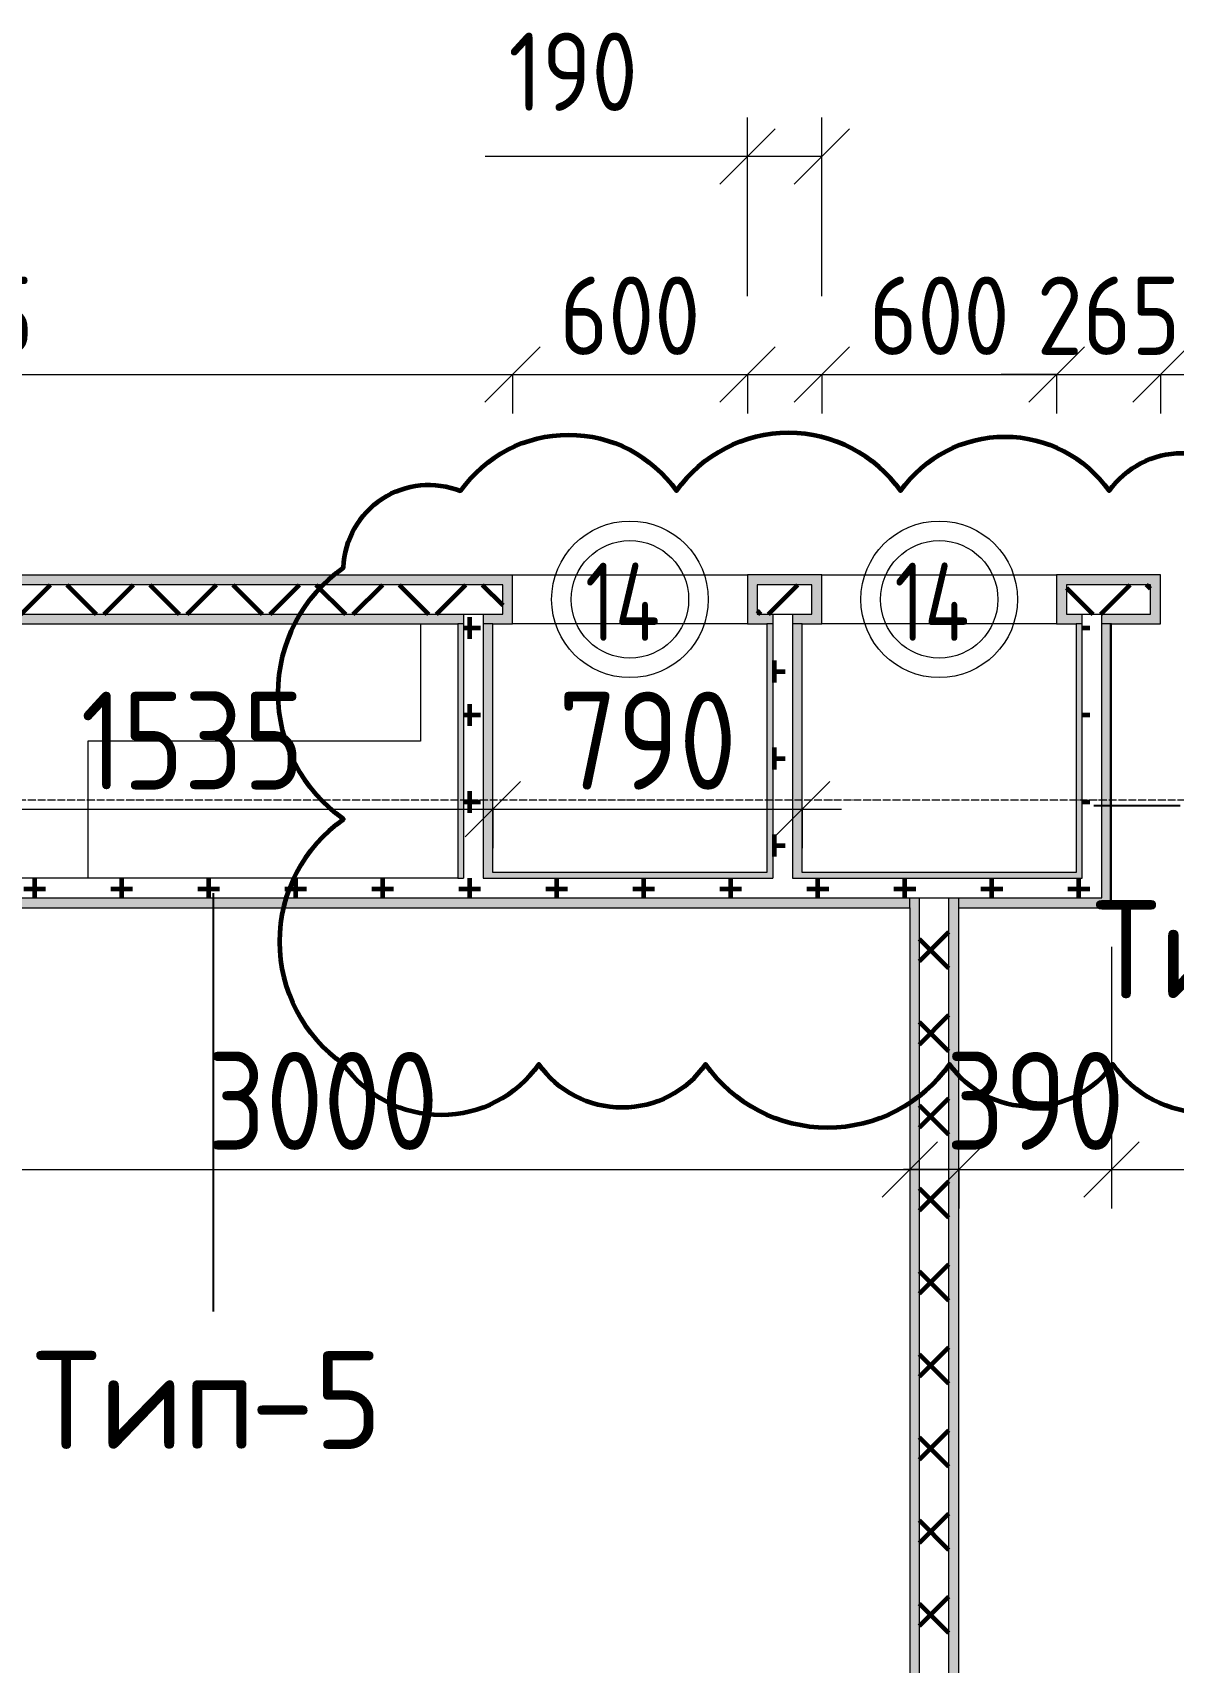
# Model space of a CAD drawing. Header units: millimetres. Extents: x -60946 to 138510, y -262288 to 24501.
# Drawn here: x 28369 to 31283, y -153795 to -149633 of the extents above; entities that cross this region are included whole.
import ezdxf

# ---------------------------------------------------------------- set-up
doc = ezdxf.new("R2010")
doc.units = ezdxf.units.MM
doc.linetypes.add('ADSK_Линия сетки', pattern=[25, 20, -2.5, 0, -2.5])
for name, color, linetype, lineweight in [('2)Тип-2', 3, 'Continuous', 60), ('2)Тип-5', 1, 'Continuous', 60), ('Марки дверей', 7, 'Continuous', 20), ('Оси', 7, 'Continuous', 9), ('Перекрытие', 7, 'Continuous', 18), ('Размеры', 7, 'Continuous', 9), ('Стены внутренние', 7, 'Continuous', 18), ('Стены штриховка', 7, 'Continuous', 9)]:
    doc.layers.add(name, color=color, linetype=linetype, lineweight=lineweight)
doc.styles.add('GOST Common_2', font='', dxfattribs={"width": 0.9, "height": 250})
doc.styles.add('GOST Common_3', font='', dxfattribs={"width": 0.9, "height": 200})
doc.styles.add('GOST Common_4', font='', dxfattribs={"height": 250})
doc.styles.add('GOST Common_B', font='', dxfattribs={"width": 0.8, "height": 200})
doc.styles.get('GOST Common_2').set_extended_font_data('GOST Common')
doc.styles.get('GOST Common_3').set_extended_font_data('GOST Common')
doc.styles.get('GOST Common_4').set_extended_font_data('GOST Common')
doc.styles.get('GOST Common_B').set_extended_font_data('GOST Common', bold=True)
doc.dimstyles.new('ADSK_Основной_2_0', dxfattribs={"dimscale": 304.8, "dimtxt": 201.142999, "dimasz": 0.463911, "dimexe": 0.328084, "dimexo": 0.328084, "dimgap": 0.164042, "dimtad": 1, "dimdec": 3, "dimrnd": 0.001, "dimdsep": 46, "dimtxsty": 'GOST Common_3', "dimblk1": 'OBLIQUE', "dimblk2": 'OBLIQUE', "dimsah": 1, "dimcen": 0.09, "dimdle": 0.328084, "dimazin": 2, "dimtfac": 1, "dimtdec": 4, "dimtix": 1, "dimtmove": 0, "dimatfit": 3, "dimfxl": 1, "dimtvp": 1, "dimtolj": 1, "dimtzin": 0, "dimlwd": 20, "dimlwe": 20, "dimarcsym": 2})
doc.dimstyles.new('ADSK_Основной_2_0_2', dxfattribs={"dimscale": 304.8, "dimtxt": 201.142999, "dimasz": 0.463911, "dimexe": 0.328084, "dimexo": 0.328084, "dimgap": 0.164042, "dimtad": 1, "dimdec": 3, "dimrnd": 0.001, "dimdsep": 46, "dimtxsty": 'GOST Common_3', "dimblk1": 'OBLIQUE', "dimblk2": 'OBLIQUE', "dimsah": 1, "dimcen": 0.09, "dimdle": 0.328084, "dimazin": 2, "dimtfac": 1, "dimtdec": 4, "dimtix": 1, "dimtmove": 0, "dimatfit": 3, "dimfxl": 1, "dimtvp": 1, "dimtolj": 1, "dimtzin": 0, "dimlwd": 20, "dimlwe": 20, "dimarcsym": 2})
doc.dimstyles.new('ADSK_Основной_2_0_3', dxfattribs={"dimscale": 304.8, "dimtxt": 201.142999, "dimasz": 0.463911, "dimexe": 0.328084, "dimexo": 0.328084, "dimgap": 0.164042, "dimtad": 1, "dimdec": 3, "dimrnd": 0.001, "dimdsep": 46, "dimtxsty": 'GOST Common_2', "dimblk1": 'OBLIQUE', "dimblk2": 'OBLIQUE', "dimsah": 1, "dimcen": 0.09, "dimdle": 0.328084, "dimazin": 2, "dimtfac": 1, "dimtdec": 4, "dimtix": 1, "dimtmove": 0, "dimatfit": 3, "dimfxl": 1, "dimtvp": 1, "dimtolj": 1, "dimtzin": 0, "dimlwd": 20, "dimlwe": 20, "dimarcsym": 2})
pattern_1 = [(0, (9.36, -150597.75), (111.125, 111.125), [55.562, -166.687]), (90, (37.14, -150625.53), (-111.125, 111.125), [55.562, -166.687])]
pattern_2 = [(45, (9.36, -150597.75), (-106.066, 106.066), []), (135, (9.36, -150597.75), (-106.066, -106.066), [])]

# ---------------------------------------------------------------- blocks, each defined once
blk = doc.blocks.new('_Oblique')
at = {"color": 0, "linetype": 'ByBlock', "lineweight": -2}
blk.add_line((-0.5, -0.5), (0.5, 0.5), dxfattribs=at)
blk = doc.blocks.new('*D5670')
at = {"layer": 'Defpoints', "color": 0, "transparency": 16777216}
for p in [(26659.4, -150406), (29594.4, -150406), (29594.4, -150505.9)]:
    blk.add_point(p, dxfattribs=at)
at = {"layer": 'Размеры', "color": 0, "lineweight": 20, "transparency": 16777216}
for p, q in [((26559.4, -150505.9), (29694.4, -150505.9)), ((26659.4, -150506), (26659.4, -150605.9)), ((29594.4, -150506), (29594.4, -150605.9))]:
    blk.add_line(p, q, dxfattribs=at)
at = {"layer": 'Размеры', "color": 0, "lineweight": 20, "transparency": 16777216, "xscale": 141.4, "yscale": 141.4, "zscale": 141.4, "rotation": 180}
blk.add_blockref('_Oblique', (26659.4, -150505.9), dxfattribs=at)
at = {"layer": 'Размеры', "color": 0, "lineweight": 20, "transparency": 16777216, "xscale": 141.4, "yscale": 141.4, "zscale": 141.4}
blk.add_blockref('_Oblique', (29594.4, -150505.9), dxfattribs=at)
at = {"layer": 'Размеры', "color": 0, "lineweight": 9, "transparency": 16777216, "insert": (28126.9, -150355.9), "char_height": 200, "width": 605.475, "attachment_point": 5, "style": 'GOST Common_3'}
blk.add_mtext('\\A1;2935', dxfattribs=at)
blk = doc.blocks.new('*D5671')
at = {"layer": 'Defpoints', "color": 0, "transparency": 16777216}
for p in [(29594.4, -150406), (30194.4, -150406), (30194.4, -150505.9)]:
    blk.add_point(p, dxfattribs=at)
at = {"layer": 'Размеры', "color": 0, "lineweight": 20, "transparency": 16777216}
for p, q in [((29494.4, -150505.9), (30294.4, -150505.9)), ((29594.4, -150506), (29594.4, -150605.9)), ((30194.4, -150506), (30194.4, -150605.9))]:
    blk.add_line(p, q, dxfattribs=at)
at = {"layer": 'Размеры', "color": 0, "lineweight": 20, "transparency": 16777216, "xscale": 141.4, "yscale": 141.4, "zscale": 141.4, "rotation": 180}
blk.add_blockref('_Oblique', (29594.4, -150505.9), dxfattribs=at)
at = {"layer": 'Размеры', "color": 0, "lineweight": 20, "transparency": 16777216, "xscale": 141.4, "yscale": 141.4, "zscale": 141.4}
blk.add_blockref('_Oblique', (30194.4, -150505.9), dxfattribs=at)
at = {"layer": 'Размеры', "color": 0, "lineweight": 9, "transparency": 16777216, "insert": (29894.4, -150355.9), "char_height": 200, "width": 454.106, "attachment_point": 5, "style": 'GOST Common_3'}
blk.add_mtext('\\A1;600', dxfattribs=at)
blk = doc.blocks.new('*D5672')
at = {"layer": 'Defpoints', "color": 0, "transparency": 16777216}
for p in [(30384.4, -149949.5), (30194.4, -150406), (30384.4, -150406)]:
    blk.add_point(p, dxfattribs=at)
at = {"layer": 'Размеры', "color": 0, "lineweight": 20, "transparency": 16777216}
for p, q in [((30194.4, -150306), (30194.4, -149849.5)), ((30384.4, -150306), (30384.4, -149849.5)), ((30194.4, -149949.5), (29524.4, -149949.5)), ((30384.4, -149949.5), (30094.4, -149949.5))]:
    blk.add_line(p, q, dxfattribs=at)
at = {"layer": 'Размеры', "color": 0, "lineweight": 20, "transparency": 16777216, "xscale": 141.4, "yscale": 141.4, "zscale": 141.4, "rotation": 180}
blk.add_blockref('_Oblique', (30194.4, -149949.5), dxfattribs=at)
at = {"layer": 'Размеры', "color": 0, "lineweight": 20, "transparency": 16777216, "xscale": 141.4, "yscale": 141.4, "zscale": 141.4}
blk.add_blockref('_Oblique', (30384.4, -149949.5), dxfattribs=at)
at = {"layer": 'Размеры', "color": 0, "lineweight": 9, "transparency": 16777216, "insert": (29584.1, -149632.8), "char_height": 200, "width": 409.104, "attachment_point": 1, "line_spacing_factor": 1.022761, "style": 'GOST Common_3'}
blk.add_mtext('\\A1;190', dxfattribs=at)
blk = doc.blocks.new('*D5673')
at = {"layer": 'Defpoints', "color": 0, "transparency": 16777216}
for p in [(30384.4, -150406), (30984.4, -150406), (30984.4, -150505.9)]:
    blk.add_point(p, dxfattribs=at)
at = {"layer": 'Размеры', "color": 0, "lineweight": 20, "transparency": 16777216}
for p, q in [((30284.4, -150505.9), (31084.4, -150505.9)), ((30384.4, -150506), (30384.4, -150605.9)), ((30984.4, -150506), (30984.4, -150605.9))]:
    blk.add_line(p, q, dxfattribs=at)
at = {"layer": 'Размеры', "color": 0, "lineweight": 20, "transparency": 16777216, "xscale": 141.4, "yscale": 141.4, "zscale": 141.4, "rotation": 180}
blk.add_blockref('_Oblique', (30384.4, -150505.9), dxfattribs=at)
at = {"layer": 'Размеры', "color": 0, "lineweight": 20, "transparency": 16777216, "xscale": 141.4, "yscale": 141.4, "zscale": 141.4}
blk.add_blockref('_Oblique', (30984.4, -150505.9), dxfattribs=at)
at = {"layer": 'Размеры', "color": 0, "lineweight": 9, "transparency": 16777216, "insert": (30684.4, -150355.9), "char_height": 200, "width": 454.106, "attachment_point": 5, "style": 'GOST Common_3'}
blk.add_mtext('\\A1;600', dxfattribs=at)
blk = doc.blocks.new('*D5674')
at = {"layer": 'Defpoints', "color": 0, "transparency": 16777216}
for p in [(30984.4, -150406), (31249.4, -150406), (31249.4, -150505.9)]:
    blk.add_point(p, dxfattribs=at)
at = {"layer": 'Размеры', "color": 0, "lineweight": 20, "transparency": 16777216}
for p, q in [((30984.4, -150505.9), (30843, -150505.9)), ((30984.4, -150505.9), (31249.4, -150505.9)), ((30984.4, -150506), (30984.4, -150605.9)), ((31249.4, -150505.9), (31390.8, -150505.9)), ((31249.4, -150506), (31249.4, -150605.9))]:
    blk.add_line(p, q, dxfattribs=at)
at = {"layer": 'Размеры', "color": 0, "lineweight": 20, "transparency": 16777216, "xscale": 141.4, "yscale": 141.4, "zscale": 141.4}
blk.add_blockref('_Oblique', (30984.4, -150505.9), dxfattribs=at)
at = {"layer": 'Размеры', "color": 0, "lineweight": 20, "transparency": 16777216, "xscale": 141.4, "yscale": 141.4, "zscale": 141.4, "rotation": 180}
blk.add_blockref('_Oblique', (31249.4, -150505.9), dxfattribs=at)
at = {"layer": 'Размеры', "color": 0, "lineweight": 9, "transparency": 16777216, "insert": (31116.9, -150355.9), "char_height": 200, "width": 454.106, "attachment_point": 5, "style": 'GOST Common_3'}
blk.add_mtext('\\A1;265', dxfattribs=at)
blk = doc.blocks.new('*D5675')
at = {"layer": 'Defpoints', "color": 0, "transparency": 16777216}
for p in [(31249.4, -150406), (32449.4, -150406), (32449.4, -150505.9)]:
    blk.add_point(p, dxfattribs=at)
at = {"layer": 'Размеры', "color": 0, "lineweight": 20, "transparency": 16777216}
for p, q in [((31149.4, -150505.9), (32549.4, -150505.9)), ((31249.4, -150506), (31249.4, -150605.9)), ((32449.4, -150506), (32449.4, -150605.9))]:
    blk.add_line(p, q, dxfattribs=at)
at = {"layer": 'Размеры', "color": 0, "lineweight": 20, "transparency": 16777216, "xscale": 141.4, "yscale": 141.4, "zscale": 141.4, "rotation": 180}
blk.add_blockref('_Oblique', (31249.4, -150505.9), dxfattribs=at)
at = {"layer": 'Размеры', "color": 0, "lineweight": 20, "transparency": 16777216, "xscale": 141.4, "yscale": 141.4, "zscale": 141.4}
blk.add_blockref('_Oblique', (32449.4, -150505.9), dxfattribs=at)
at = {"layer": 'Размеры', "color": 0, "lineweight": 9, "transparency": 16777216, "insert": (31849.4, -150355.9), "char_height": 200, "width": 560.473, "attachment_point": 5, "style": 'GOST Common_3'}
blk.add_mtext('\\A1;1200', dxfattribs=at)
blk = doc.blocks.new('*D5478')
at = {"layer": 'Defpoints', "color": 0, "transparency": 16777216}
for p in [(31124.4, -151867.8), (30734.4, -152436.3), (31124.4, -152536.3)]:
    blk.add_point(p, dxfattribs=at)
at = {"layer": 'Размеры', "color": 0, "lineweight": 20, "transparency": 16777216}
for p, q in [((31124.4, -151967.8), (31124.4, -152636.3)), ((30734.4, -152536.3), (30593, -152536.3)), ((30734.4, -152536.3), (30734.4, -152636.3)), ((30734.4, -152536.3), (31124.4, -152536.3)), ((31124.4, -152536.3), (31265.8, -152536.3))]:
    blk.add_line(p, q, dxfattribs=at)
at = {"layer": 'Размеры', "color": 0, "lineweight": 20, "transparency": 16777216, "xscale": 141.4, "yscale": 141.4, "zscale": 141.4}
blk.add_blockref('_Oblique', (30734.4, -152536.3), dxfattribs=at)
at = {"layer": 'Размеры', "color": 0, "lineweight": 20, "transparency": 16777216, "xscale": 141.4, "yscale": 141.4, "zscale": 141.4, "rotation": 180}
blk.add_blockref('_Oblique', (31124.4, -152536.3), dxfattribs=at)
at = {"layer": 'Размеры', "color": 0, "lineweight": 9, "transparency": 16777216, "insert": (30929.4, -152361.3), "char_height": 250, "width": 454.106, "attachment_point": 5, "style": 'GOST Common_2'}
blk.add_mtext('\\A1;390', dxfattribs=at)
blk = doc.blocks.new('*D5479')
at = {"layer": 'Defpoints', "color": 0, "transparency": 16777216}
for p in [(31124.4, -151867.8), (32574.4, -151867.8), (32574.4, -152536.3)]:
    blk.add_point(p, dxfattribs=at)
at = {"layer": 'Размеры', "color": 0, "lineweight": 20, "transparency": 16777216}
for p, q in [((31124.4, -151967.8), (31124.4, -152636.3)), ((32574.4, -151967.8), (32574.4, -152636.3)), ((31024.4, -152536.3), (32674.4, -152536.3))]:
    blk.add_line(p, q, dxfattribs=at)
at = {"layer": 'Размеры', "color": 0, "lineweight": 20, "transparency": 16777216, "xscale": 141.4, "yscale": 141.4, "zscale": 141.4, "rotation": 180}
blk.add_blockref('_Oblique', (31124.4, -152536.3), dxfattribs=at)
at = {"layer": 'Размеры', "color": 0, "lineweight": 20, "transparency": 16777216, "xscale": 141.4, "yscale": 141.4, "zscale": 141.4}
blk.add_blockref('_Oblique', (32574.4, -152536.3), dxfattribs=at)
at = {"layer": 'Размеры', "color": 0, "lineweight": 9, "transparency": 16777216, "insert": (31849.4, -152361.3), "char_height": 250, "width": 580.928, "attachment_point": 5, "style": 'GOST Common_2'}
blk.add_mtext('\\A1;1450', dxfattribs=at)
blk = doc.blocks.new('*D5481')
at = {"layer": 'Defpoints', "color": 0, "transparency": 16777216}
for p in [(28009.4, -151516.2), (29544.4, -151516.2), (29544.4, -151616.1)]:
    blk.add_point(p, dxfattribs=at)
at = {"layer": 'Размеры', "color": 0, "lineweight": 20, "transparency": 16777216}
for p, q in [((27909.4, -151616.1), (29644.4, -151616.1)), ((28009.4, -151616.2), (28009.4, -151716.1)), ((29544.4, -151616.2), (29544.4, -151716.1))]:
    blk.add_line(p, q, dxfattribs=at)
at = {"layer": 'Размеры', "color": 0, "lineweight": 20, "transparency": 16777216, "xscale": 141.4, "yscale": 141.4, "zscale": 141.4, "rotation": 180}
blk.add_blockref('_Oblique', (28009.4, -151616.1), dxfattribs=at)
at = {"layer": 'Размеры', "color": 0, "lineweight": 20, "transparency": 16777216, "xscale": 141.4, "yscale": 141.4, "zscale": 141.4}
blk.add_blockref('_Oblique', (29544.4, -151616.1), dxfattribs=at)
at = {"layer": 'Размеры', "color": 0, "lineweight": 9, "transparency": 16777216, "insert": (28776.9, -151441.1), "char_height": 250, "width": 560.473, "attachment_point": 5, "style": 'GOST Common_2'}
blk.add_mtext('\\A1;1535', dxfattribs=at)
blk = doc.blocks.new('*D5482')
at = {"layer": 'Defpoints', "color": 0, "transparency": 16777216}
for p in [(29544.4, -151516.2), (30334.4, -151516.2), (30334.4, -151616.1)]:
    blk.add_point(p, dxfattribs=at)
at = {"layer": 'Размеры', "color": 0, "lineweight": 20, "transparency": 16777216}
for p, q in [((29444.4, -151616.1), (30434.4, -151616.1)), ((29544.4, -151616.2), (29544.4, -151716.1)), ((30334.4, -151616.2), (30334.4, -151716.1))]:
    blk.add_line(p, q, dxfattribs=at)
at = {"layer": 'Размеры', "color": 0, "lineweight": 20, "transparency": 16777216, "xscale": 141.4, "yscale": 141.4, "zscale": 141.4, "rotation": 180}
blk.add_blockref('_Oblique', (29544.4, -151616.1), dxfattribs=at)
at = {"layer": 'Размеры', "color": 0, "lineweight": 20, "transparency": 16777216, "xscale": 141.4, "yscale": 141.4, "zscale": 141.4}
blk.add_blockref('_Oblique', (30334.4, -151616.1), dxfattribs=at)
at = {"layer": 'Размеры', "color": 0, "lineweight": 9, "transparency": 16777216, "insert": (29939.4, -151441.1), "char_height": 250, "width": 454.106, "attachment_point": 5, "style": 'GOST Common_2'}
blk.add_mtext('\\A1;790', dxfattribs=at)
blk = doc.blocks.new('*D5485')
at = {"layer": 'Defpoints', "color": 0, "transparency": 16777216}
for p in [(27609.4, -152436.3), (30609.4, -152436.3), (30609.4, -152536.3)]:
    blk.add_point(p, dxfattribs=at)
at = {"layer": 'Размеры', "color": 0, "lineweight": 20, "transparency": 16777216}
for p, q in [((27509.4, -152536.3), (30709.4, -152536.3)), ((27609.4, -152536.3), (27609.4, -152636.3)), ((30609.4, -152536.3), (30609.4, -152636.3))]:
    blk.add_line(p, q, dxfattribs=at)
at = {"layer": 'Размеры', "color": 0, "lineweight": 20, "transparency": 16777216, "xscale": 141.4, "yscale": 141.4, "zscale": 141.4, "rotation": 180}
blk.add_blockref('_Oblique', (27609.4, -152536.3), dxfattribs=at)
at = {"layer": 'Размеры', "color": 0, "lineweight": 20, "transparency": 16777216, "xscale": 141.4, "yscale": 141.4, "zscale": 141.4}
blk.add_blockref('_Oblique', (30609.4, -152536.3), dxfattribs=at)
at = {"layer": 'Размеры', "color": 0, "lineweight": 9, "transparency": 16777216, "insert": (29109.4, -152361.3), "char_height": 250, "width": 605.475, "attachment_point": 5, "style": 'GOST Common_2'}
blk.add_mtext('\\A1;3000', dxfattribs=at)
blk = doc.blocks.new('М_двери1 - Марка экземпляра 2-3719212-Кладочный план 3-го этажа')
at = {"layer": 'Марки дверей'}
for radius in [2, 1.5]:
    blk.add_circle((0, 0), radius, dxfattribs=at)

msp = doc.modelspace()

# ---------------------------------------------------------------- hatches: boundary and pattern name
at = {"layer": '2)Тип-2'}
h = msp.add_hatch(color=256, dxfattribs=at)
h.paths.add_polyline_path([(28949.9928, -151042.7816), (29569.3615, -151042.7816), (29569.3615, -151017.7816), (26559.3615, -151017.7816), (26559.3615, -151042.7816), (26609.3615, -151042.7816)])
h.paths.add_polyline_path([(31009.3615, -151042.7816), (31224.3615, -151042.7816), (31224.3615, -151017.7816), (31009.3615, -151017.7816)])
h.paths.add_polyline_path([(37224.3615, -151042.7816), (37224.3615, -151017.7816), (35959.3615, -151017.7816), (35959.3615, -151042.7816)])
h.paths.add_polyline_path([(30219.3615, -151042.7816), (30359.3615, -151042.7816), (30359.3615, -151017.7816), (30219.3615, -151017.7816)])
h.paths.add_polyline_path([(32474.3615, -151042.7816), (34709.3615, -151042.7816), (34709.3615, -151017.7816), (32474.3615, -151017.7816)])
h.paths.add_polyline_path([(40109.3615, -151042.7816), (40109.3615, -151017.7816), (39074.3615, -151017.7816), (39074.3615, -151042.7816), (40034.3615, -151042.7816)])
h = msp.add_hatch(color=256, dxfattribs=at)
h.paths.add_polyline_path([(36059.3615, -151142.7816), (36059.3615, -151117.7816), (35959.3615, -151117.7816), (35959.3615, -151017.7816), (35934.3615, -151017.7816), (35934.3615, -151142.7816), (36034.3615, -151142.7816)])
h.paths.add_polyline_path([(26609.3615, -151142.7816), (29469.3615, -151142.7816), (29469.3615, -151117.7816), (26609.3615, -151117.7816)])
h.paths.add_polyline_path([(30984.3615, -151142.7816), (31049.3615, -151142.7816), (31049.3615, -151117.7816), (31009.3615, -151117.7816), (31009.3615, -151017.7816), (30984.3615, -151017.7816)])
h.paths.add_polyline_path([(39124.3615, -151142.7816), (39124.3615, -151117.7816), (39074.3615, -151117.7816), (39074.3615, -151017.7816), (39049.3615, -151017.7816), (39049.3615, -151142.7816), (39099.3615, -151142.7816)])
h.paths.add_polyline_path([(31099.3615, -151142.7816), (31249.3615, -151142.7816), (31249.3615, -151017.7816), (31224.3615, -151017.7816), (31224.3615, -151117.7816), (31099.3615, -151117.7816)])
h.paths.add_polyline_path([(39174.3615, -151142.7816), (40009.3615, -151142.7816), (40009.3615, -151117.7816), (39174.3615, -151117.7816)])
h.paths.add_polyline_path([(30244.3615, -151142.7816), (30259.3615, -151142.7816), (30259.3615, -151117.7816), (30219.3615, -151117.7816), (30219.3615, -151017.7816), (30194.3615, -151017.7816), (30194.3615, -151142.7816)])
h.paths.add_polyline_path([(30334.3615, -151142.7816), (30384.3615, -151142.7816), (30384.3615, -151017.7816), (30359.3615, -151017.7816), (30359.3615, -151117.7816), (30309.3615, -151117.7816), (30309.3615, -151142.7816)])
h.paths.add_polyline_path([(37199.3615, -151142.7816), (37249.3615, -151142.7816), (37249.3615, -151017.7816), (37224.3615, -151017.7816), (37224.3615, -151117.7816), (37184.3615, -151117.7816), (37184.3615, -151142.7816)])
h.paths.add_polyline_path([(37134.3615, -151142.7816), (37134.3615, -151117.7816), (36109.3615, -151117.7816), (36109.3615, -151142.7816), (37109.3615, -151142.7816)])
h.paths.add_polyline_path([(29594.3615, -151142.7816), (29594.3615, -151017.7816), (29569.3615, -151017.7816), (29569.3615, -151117.7816), (29519.3615, -151117.7816), (29519.3615, -151142.7816), (29544.3615, -151142.7816)])
h.paths.add_polyline_path([(34559.3615, -151142.7816), (34559.3615, -151117.7816), (32649.3615, -151117.7816), (32649.3615, -151142.7816)])
h.paths.add_polyline_path([(32449.3615, -151142.7816), (32599.3615, -151142.7816), (32599.3615, -151117.7816), (32474.3615, -151117.7816), (32474.3615, -151017.7816), (32449.3615, -151017.7816)])
h.paths.add_polyline_path([(34734.3615, -151142.7816), (34734.3615, -151017.7816), (34709.3615, -151017.7816), (34709.3615, -151117.7816), (34609.3615, -151117.7816), (34609.3615, -151142.7816), (34634.3615, -151142.7816)])
h = msp.add_hatch(dxfattribs=at)
h.set_pattern_fill('FP_4', color=256, style=0, pattern_type=2)
h.set_pattern_definition(pattern_2)
h.paths.add_polyline_path([(40034.3615, -151117.7816), (40034.3615, -151042.7816), (39074.3615, -151042.7816), (39074.3615, -151117.7816), (40009.3615, -151117.7816)])
h.paths.add_polyline_path([(26609.3615, -151117.7816), (29569.3615, -151117.7816), (29569.3615, -151042.7816), (26609.3615, -151042.7816)])
h.paths.add_polyline_path([(37224.3615, -151117.7816), (37224.3615, -151042.7816), (35959.3615, -151042.7816), (35959.3615, -151117.7816), (37184.3615, -151117.7816)])
h.paths.add_polyline_path([(34709.3615, -151117.7816), (34709.3615, -151042.7816), (32474.3615, -151042.7816), (32474.3615, -151117.7816), (34609.3615, -151117.7816)])
h.paths.add_polyline_path([(30359.3615, -151117.7816), (30359.3615, -151042.7816), (30219.3615, -151042.7816), (30219.3615, -151117.7816), (30309.3615, -151117.7816)])
h.paths.add_polyline_path([(31049.3615, -151117.7816), (31224.3615, -151117.7816), (31224.3615, -151042.7816), (31009.3615, -151042.7816), (31009.3615, -151117.7816)])
for points in [[(30634.3615, -157542.7816), (30634.3615, -151842.7816), (30609.3615, -151842.7816), (30609.3615, -157542.7816)], [(30734.3615, -157542.7816), (30734.3615, -151842.7816), (30709.3615, -151842.7816), (30709.3615, -157542.7816)]]:
    msp.add_hatch(color=256, dxfattribs=at).paths.add_polyline_path(points)
h = msp.add_hatch(dxfattribs=at)
h.set_pattern_fill('FP_4', color=256, style=0, pattern_type=2)
h.set_pattern_definition(pattern_2)
h.paths.add_polyline_path([(30709.3615, -157542.7816), (30709.3615, -151842.7816), (30634.3615, -151842.7816), (30634.3615, -157542.7816)])
at = {"layer": '2)Тип-5', "true_color": 0xd50000}
h = msp.add_hatch(dxfattribs=at)
h.set_pattern_fill('FP_7', color=12, style=0, pattern_type=2)
h.set_pattern_definition(pattern_1)
h.paths.add_polyline_path([(29519.3615, -151792.7816), (29519.3615, -151117.7816), (29469.3615, -151117.7816), (29469.3615, -151792.7816)])
h = msp.add_hatch(dxfattribs=at)
h.set_pattern_fill('FP_7', color=12, style=0, pattern_type=2)
h.set_pattern_definition(pattern_1)
h.paths.add_polyline_path([(30259.3615, -151792.7816), (30309.3615, -151792.7816), (30309.3615, -151117.7816), (30259.3615, -151117.7816), (30259.3615, -151777.7816)])
h = msp.add_hatch(dxfattribs=at)
h.set_pattern_fill('FP_7', color=12, style=0, pattern_type=2)
h.set_pattern_definition(pattern_1)
h.paths.add_polyline_path([(31099.3615, -151842.7816), (31099.3615, -151117.7816), (31049.3615, -151117.7816), (31049.3615, -151842.7816)])
for points in [[(29454.3615, -151792.7816), (29469.3615, -151792.7816), (29469.3615, -151142.7816), (29454.3615, -151142.7816), (29454.3615, -151777.7816)], [(29544.3615, -151777.7816), (29544.3615, -151142.7816), (29519.3615, -151142.7816), (29519.3615, -151777.7816)], [(30244.3615, -151777.7816), (30259.3615, -151777.7816), (30259.3615, -151142.7816), (30244.3615, -151142.7816), (30244.3615, -151775.6879)], [(30334.3615, -151777.7816), (30334.3615, -151142.7816), (30309.3615, -151142.7816), (30309.3615, -151777.7816)], [(31049.3615, -151792.7816), (31049.3615, -151142.7816), (31034.3615, -151142.7816), (31034.3615, -151792.7816)], [(31099.3615, -151867.7816), (31121.8615, -151867.7816), (31121.8615, -151144.7816), (31124.3615, -151142.7816), (31099.3615, -151142.7816), (31099.3615, -151842.7816)]]:
    msp.add_hatch(color=12, dxfattribs=at).paths.add_polyline_path(points)
h = msp.add_hatch(dxfattribs=at)
h.set_pattern_fill('FP_7', color=12, style=0, pattern_type=2)
h.set_pattern_definition(pattern_1)
h.paths.add_polyline_path([(27509.3615, -151842.7816), (29469.3615, -151842.7816), (29469.3615, -151792.7816), (26559.3615, -151792.7816), (26559.3615, -151842.7816), (27484.3615, -151842.7816)])
h = msp.add_hatch(dxfattribs=at)
h.set_pattern_fill('FP_7', color=12, style=0, pattern_type=2)
h.set_pattern_definition(pattern_1)
h.paths.add_polyline_path([(30634.3615, -151842.7816), (31049.3615, -151842.7816), (31049.3615, -151792.7816), (29469.3615, -151792.7816), (29469.3615, -151842.7816), (30609.3615, -151842.7816)])
h = msp.add_hatch(color=12, dxfattribs=at)
h.paths.add_polyline_path([(30259.3615, -151792.7816), (30259.3615, -151777.7816), (29519.3615, -151777.7816), (29519.3615, -151792.7816)])
h.paths.add_polyline_path([(30309.3615, -151792.7816), (31034.3615, -151792.7816), (31034.3615, -151777.7816), (30309.3615, -151777.7816)])
h = msp.add_hatch(color=12, dxfattribs=at)
h.paths.add_polyline_path([(27484.3615, -151867.7816), (27484.3615, -151842.7816), (26534.3615, -151842.7816), (26534.3615, -151867.7816), (27385.0407, -151867.7816)])
h.paths.add_polyline_path([(27609.3615, -151867.7816), (29454.3615, -151867.7816), (29454.3615, -151842.7816), (27609.3615, -151842.7816)])
h = msp.add_hatch(color=12, dxfattribs=at)
h.paths.add_polyline_path([(31034.3615, -151867.7816), (31099.3615, -151867.7816), (31099.3615, -151842.7816), (30734.3615, -151842.7816), (30734.3615, -151867.7816)])
h.paths.add_polyline_path([(29454.3615, -151867.7816), (30609.3615, -151867.7816), (30609.3615, -151842.7816), (29454.3615, -151842.7816)])

# ---------------------------------------------------------------- linework, layer by layer
at = {"layer": '2)Тип-5', "lineweight": 25}
for p, q in [((31079.3615, -151606.7028), (31299.4538, -151606.7028)), ((28830.0189, -151830.2816), (28830.0189, -152899.4971))]:
    msp.add_line(p, q, dxfattribs=at)
at = {"layer": '2)Тип-5', "color": 1}
msp.add_lwpolyline([(29163.0789, -152267.6374, -0.52056705), (29163.0789, -151641.6345, -0.52056705), (29163.0789, -150998.8184, -0.52056705), (29461.7263, -150803.5365, -0.52056705), (30013.4269, -150803.5365, -0.52056705), (30585.8618, -150803.5365, -0.52056705), (31118.6094, -150803.5365, -0.52056705), (31490.6746, -150803.5365, -0.52056705), (31703.8157, -150962.8192, -0.52056705), (31703.8157, -151581.3711, -0.52056705), (31703.8157, -152000.1509, -0.52056705), (31605.1129, -152267.6374, -0.52056705), (31127.5733, -152267.6374, -0.52056705), (30710.8463, -152267.6374, -0.52056705), (30087.6783, -152267.6374, -0.52056705), (29661.7518, -152267.6374, -0.52056705)], format="xyb", close=True, dxfattribs=at)
at = {"layer": 'Оси', "linetype": 'ADSK_Линия сетки', "lineweight": 5}
msp.add_line((62587.9153, -151592.7816), (-25230.7352, -151592.7816), dxfattribs=at)
at = {"layer": 'Перекрытие'}
for p, q in [((29359.3615, -151142.7816), (29359.3615, -151442.7816)), ((29359.3615, -151442.7816), (28509.3615, -151442.7816)), ((28509.3615, -151442.7816), (28509.3615, -151792.7816))]:
    msp.add_line(p, q, dxfattribs=at)
at = {"layer": 'Стены внутренние', "lineweight": 5}
for p, q in [((26534.3615, -151017.7816), (29594.3615, -151017.7816)), ((29594.3615, -151142.7816), (29594.3615, -151017.7816)), ((29594.3615, -151017.7816), (30194.3615, -151017.7816)), ((30384.3615, -151017.7816), (30194.3615, -151017.7816)), ((30194.3615, -151017.7816), (30194.3615, -151142.7816)), ((30384.3615, -151142.7816), (30384.3615, -151017.7816)), ((30384.3615, -151017.7816), (30984.3615, -151017.7816)), ((31249.3615, -151017.7816), (30984.3615, -151017.7816)), ((30984.3615, -151017.7816), (30984.3615, -151142.7816)), ((31249.3615, -151142.7816), (31249.3615, -151017.7816)), ((26609.3615, -151142.7816), (29454.3615, -151142.7816)), ((29454.3615, -151142.7816), (29454.3615, -151792.7816)), ((29544.3615, -151142.7816), (29594.3615, -151142.7816)), ((29544.3615, -151777.7816), (29544.3615, -151142.7816)), ((30194.3615, -151142.7816), (29594.3615, -151142.7816)), ((30194.3615, -151142.7816), (30244.3615, -151142.7816)), ((30244.3615, -151142.7816), (30244.3615, -151777.7816)), ((30334.3615, -151142.7816), (30384.3615, -151142.7816)), ((30334.3615, -151777.7816), (30334.3615, -151142.7816)), ((30984.3615, -151142.7816), (30384.3615, -151142.7816)), ((30984.3615, -151142.7816), (31034.3615, -151142.7816)), ((31034.3615, -151142.7816), (31034.3615, -151777.7816)), ((31121.8615, -151867.7816), (31121.8615, -151144.7816)), ((31121.8615, -151144.7816), (31123.8615, -151144.7816)), ((31123.8615, -151144.7816), (31123.8615, -151867.7816)), ((31124.3615, -151867.7816), (31124.3615, -151142.7816)), ((31124.3615, -151142.7816), (31249.3615, -151142.7816)), ((29454.3615, -151792.7816), (26609.3615, -151792.7816)), ((30244.3615, -151777.7816), (29544.3615, -151777.7816)), ((31034.3615, -151777.7816), (30334.3615, -151777.7816)), ((27609.3615, -151867.7816), (30609.3615, -151867.7816)), ((30609.3615, -151867.7816), (30609.3615, -157542.7816)), ((30734.3615, -151867.7816), (31121.8615, -151867.7816)), ((30734.3615, -157542.7816), (30734.3615, -151867.7816)), ((31123.8615, -151867.7816), (31121.8615, -151867.7816)), ((31123.8615, -151867.7816), (31124.3615, -151867.7816))]:
    msp.add_line(p, q, dxfattribs=at)
at = {"layer": 'Стены штриховка', "lineweight": 9}
for p, q in [((29569.3615, -151042.7816), (26559.3615, -151042.7816)), ((29569.3615, -151117.7816), (29569.3615, -151042.7816)), ((30359.3615, -151042.7816), (30219.3615, -151042.7816)), ((30219.3615, -151042.7816), (30219.3615, -151117.7816)), ((30359.3615, -151117.7816), (30359.3615, -151042.7816)), ((31224.3615, -151042.7816), (31009.3615, -151042.7816)), ((31009.3615, -151042.7816), (31009.3615, -151117.7816)), ((31224.3615, -151117.7816), (31224.3615, -151042.7816)), ((26609.3615, -151117.7816), (29569.3615, -151117.7816)), ((29469.3615, -151117.7816), (29469.3615, -151792.7816)), ((29519.3615, -151117.7816), (29519.3615, -151792.7816)), ((30219.3615, -151117.7816), (30359.3615, -151117.7816)), ((30259.3615, -151117.7816), (30259.3615, -151792.7816)), ((30309.3615, -151117.7816), (30309.3615, -151792.7816)), ((31009.3615, -151117.7816), (31224.3615, -151117.7816)), ((31049.3615, -151792.7816), (31049.3615, -151117.7816)), ((31099.3615, -151842.7816), (31099.3615, -151117.7816)), ((29469.3615, -151142.7816), (29454.3615, -151142.7816)), ((29544.3615, -151142.7816), (29519.3615, -151142.7816)), ((30259.3615, -151142.7816), (30244.3615, -151142.7816)), ((30334.3615, -151142.7816), (30309.3615, -151142.7816)), ((31049.3615, -151142.7816), (31034.3615, -151142.7816)), ((31124.3615, -151142.7816), (31099.3615, -151142.7816)), ((29454.3615, -151792.7816), (29469.3615, -151792.7816)), ((29519.3615, -151792.7816), (30259.3615, -151792.7816)), ((30309.3615, -151792.7816), (31049.3615, -151792.7816)), ((26559.3615, -151842.7816), (31099.3615, -151842.7816)), ((30609.3615, -151867.7816), (30609.3615, -151842.7816)), ((30634.3615, -157542.7816), (30634.3615, -151842.7816)), ((30709.3615, -157542.7816), (30709.3615, -151842.7816)), ((30734.3615, -151867.7816), (30734.3615, -151842.7816))]:
    msp.add_line(p, q, dxfattribs=at)

# ---------------------------------------------------------------- block references
at = {"layer": 'Марки дверей', "lineweight": 5, "xscale": 99.99999999999993, "yscale": 99.99999999999993, "zscale": 99.99999999999993}
for p in [(29894.3615, -151080.2816), (30684.3615, -151080.2816)]:
    msp.add_blockref('М_двери1 - Марка экземпляра 2-3719212-Кладочный план 3-го этажа', p, dxfattribs=at)

# ---------------------------------------------------------------- texts
at = {"layer": '2)Тип-5', "color": 116, "lineweight": 9, "true_color": 0x008040, "char_height": 250, "attachment_point": 1, "style": 'GOST Common_4'}
for s, insert, width in [('Тип', (31077.0645, -151849.2573), 673.4175), ('Тип', (28370.0189, -153000.07), 673.4175), ('-5', (28925.6439, -153000.07), 432.91125)]:
    msp.add_mtext(s, dxfattribs=dict(at, insert=insert, width=width))
at = {"layer": 'Марки дверей', "lineweight": 5, "char_height": 200, "width": 269.367, "attachment_point": 1, "style": 'GOST Common_B'}
for insert in [(29779.9041, -150986.6227), (30569.9041, -150986.6227)]:
    msp.add_mtext('14', dxfattribs=dict(at, insert=insert))

# ---------------------------------------------------------------- dimensions: what is measured, and where the dimension line sits
at = {"layer": 'Размеры', "lineweight": 9}
dim = msp.add_linear_dim(base=(30384.3615, -149949.4733), p1=(30194.3615, -150405.9522), p2=(30384.3615, -150405.9522), dimstyle='ADSK_Основной_2_0', override={"dimpost": '<>', "dimfxl": 190}, dxfattribs=at)
dim.commit()
dim.dimension.update_dxf_attribs({"geometry": '*D5672', "text_midpoint": (29788.6758, -149949.4733), "dimtype": 160})
for base, p1, p2, dimstyle, override, picture, middle in [((29594.3615, -150505.9371), (26659.3615, -150405.9522), (29594.3615, -150405.9522), 'ADSK_Основной_2_0_2', {"dimpost": '<>', "dimfxl": 2935}, '*D5670', (28126.8615, -150355.9371)), ((30194.3615, -150505.9371), (29594.3615, -150405.9522), (30194.3615, -150405.9522), 'ADSK_Основной_2_0_2', {"dimpost": '<>', "dimfxl": 600}, '*D5671', (29894.3615, -150355.9371)), ((30984.3615, -150505.9371), (30384.3615, -150405.9522), (30984.3615, -150405.9522), 'ADSK_Основной_2_0_2', {"dimpost": '<>', "dimfxl": 600}, '*D5673', (30684.3615, -150355.9371)), ((31249.3615, -150505.9371), (30984.3615, -150405.9522), (31249.3615, -150405.9522), 'ADSK_Основной_2_0_2', {"dimpost": '<>', "dimfxl": 265}, '*D5674', (31116.8615, -150355.9371)), ((32449.3615, -150505.9371), (31249.3615, -150405.9522), (32449.3615, -150405.9522), 'ADSK_Основной_2_0_2', {"dimpost": '<>', "dimfxl": 1200}, '*D5675', (31849.3615, -150355.9371)), ((29544.3615, -151616.1469), (28009.3615, -151516.162), (29544.3615, -151516.162), 'ADSK_Основной_2_0_3', {"dimpost": '<>', "dimfxl": 1535}, '*D5481', (28776.8615, -151441.1469)), ((30334.3615, -151616.1469), (29544.3615, -151516.162), (30334.3615, -151516.162), 'ADSK_Основной_2_0_3', {"dimpost": '<>', "dimfxl": 790}, '*D5482', (29939.3615, -151441.1469)), ((31124.3615, -152536.326), (30734.3615, -152436.3411), (31124.3615, -151867.7816), 'ADSK_Основной_2_0_3', {"dimpost": '<>', "dimfxl": 689.463477}, '*D5478', (30929.3615, -152361.326)), ((32574.3615, -152536.326), (31124.3615, -151867.7816), (32574.3615, -151867.7816), 'ADSK_Основной_2_0_3', {"dimpost": '<>', "dimfxl": 1450}, '*D5479', (31849.3615, -152361.326)), ((30609.3615, -152536.326), (27609.3615, -152436.3411), (30609.3615, -152436.3411), 'ADSK_Основной_2_0_3', {"dimpost": '<>', "dimfxl": 3000}, '*D5485', (29109.3615, -152361.326))]:
    dim = msp.add_linear_dim(base=base, p1=p1, p2=p2, dimstyle=dimstyle, override=override, dxfattribs=at)
    dim.commit()
    dim.dimension.update_dxf_attribs({"geometry": picture, "text_midpoint": middle})

doc.saveas('drawing.dxf')
